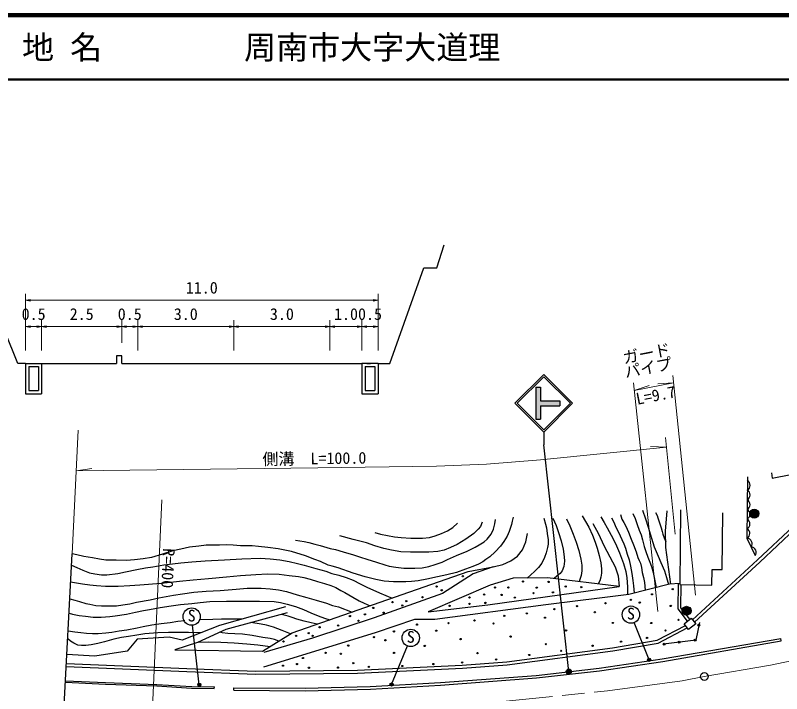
# Model space of a CAD drawing. Units: millimetres at full size, sheet at 1:1000, with parts at other scales. Extents: x 40000 to 680000, y 20000 to 380000.
# Drawn here: x 369325 to 488936, y 274078 to 380000 of the extents above; entities that cross this region are included whole.
import ezdxf
from ezdxf.enums import TextEntityAlignment as Align

# ---------------------------------------------------------------- set-up
doc = ezdxf.new("R2010")
doc.units = ezdxf.units.MM
doc.header["$LTSCALE"] = 1000
doc.linetypes.add('CHAIN', pattern=[18.5, 12, -1.5, 3.5, -1.5])
for name, color, linetype, lineweight in [('M-BGD', 7, 'Continuous', 25), ('M-BGD-EXST', 7, 'Continuous', 25), ('M-BMK', 2, 'CHAIN', 13), ('M-BMK-OTRS', 5, 'Continuous', 25), ('M-BMK-SRVR', 3, 'Continuous', 25), ('M-STR-HTXT', 7, 'Continuous', 13), ('M-STR-STRC', 7, 'Continuous', 25), ('M-TTL', 2, 'Continuous', 140), ('M-TTL-LINE', 7, 'Continuous', 50)]:
    doc.layers.add(name, color=color, linetype=linetype, lineweight=lineweight)
doc.layers.add('M-TTL-TXT', color=7, linetype='Continuous')
doc.styles.add('ＭＳ ゴシック', font='')
doc.styles.get('ＭＳ ゴシック').set_extended_font_data('MS Gothic')

# ---------------------------------------------------------------- blocks, each defined once
blk = doc.blocks.new('open_arrow')
at = {"color": 0, "linetype": 'Continuous', "lineweight": -2}
blk.add_lwpolyline([(7.5, 1.25), (0, 0), (7.5, -1.25)], dxfattribs=at)

msp = doc.modelspace()

# ---------------------------------------------------------------- hatches: boundary and pattern name
at = {"layer": 'M-BGD'}
for points in [[(485353, 302199, -1), (483953, 302199, -1)], [(474789, 287019, -1), (473389, 287019, -1)]]:
    msp.add_hatch(color=256, dxfattribs=at).paths.add_polyline_path(points)
at = {"layer": 'M-BGD-EXST'}
for points in [[(468471, 279488, -0.41421), (468371, 279149, -0.41421), (468032, 279249, -1)], [(398259, 275590, -0.41421), (398159, 275250, -0.41421), (397820, 275350, -1)], [(428269, 275631, -0.41421), (428169, 275292, -0.41421), (427830, 275392, -1)]]:
    msp.add_hatch(color=256, dxfattribs=at).paths.add_polyline_path(points)
at = {"layer": 'M-STR-STRC'}
for points in [[(450552, 321922), (451302, 321922), (451302, 319797), (454302, 319797), (454302, 319047), (451302, 319047), (451302, 316922), (450552, 316922)], [(455383, 277302, -1), (456058, 277732, -0.41421), (455935, 277180, -0.41421)]]:
    msp.add_hatch(color=256, dxfattribs=at).paths.add_polyline_path(points)

# ---------------------------------------------------------------- linework, layer by layer
at = {"layer": 'M-BGD'}
for p, q in [((385932, 325645), (385932, 326848)), ((370932, 325645), (369712, 325645)), ((370932, 325645), (370932, 320912)), ((373432, 325645), (373432, 320912)), ((423432, 325645), (423432, 320912)), ((425932, 325645), (423432, 325645)), ((424169, 325645), (424737, 325645)), ((425932, 325645), (425932, 320912)), ((425932, 325645), (427782, 325645)), ((371432, 325145), (372932, 325145)), ((371432, 325145), (371432, 321412)), ((372932, 325145), (372932, 321412)), ((423932, 325145), (425432, 325145)), ((423932, 325145), (423932, 321412)), ((425432, 325145), (425432, 321412)), ((370932, 320912), (373432, 320912)), ((371432, 321412), (372932, 321412)), ((423432, 320912), (425932, 320912)), ((423932, 321412), (425432, 321412)), ((488870, 282308), (488801, 282708)), ((400384, 274880), (400389, 275123)), ((403429, 274608), (403432, 275013))]:
    msp.add_line(p, q, dxfattribs=at)
for points in [[(427782, 325645), (433075, 340585), (435128, 340571), (436257, 344170)], [(369712, 325645), (365721, 335479), (358398, 335452)], [(385932, 326848), (385093, 326848), (385093, 325645)], [(370932, 325645), (373432, 325645), (385093, 325645)], [(385932, 325645), (388432, 325645), (403432, 325645), (418432, 325645), (423432, 325645)], [(487332, 308549), (487449, 307707), (496722, 309551), (496791, 308983), (499455, 309521), (499347, 310246), (503126, 311059), (502930, 312263)], [(506014, 307544), (502168, 306473), (497904, 304473), (493487, 302046), (490744, 300189), (485177, 294951), (475005, 285628)], [(483579, 307943), (483515, 298356), (484799, 295630)], [(506036, 307038), (502340, 306009), (498127, 304033), (493745, 301624), (491053, 299803), (485513, 294589), (475314, 285242)], [(467203, 302723), (467695, 301382), (468083, 300060), (468620, 298383), (469025, 297020), (469649, 295569), (470083, 294552), (470645, 293255), (470972, 292222), (471247, 291139)], [(471638, 291194), (470871, 296910), (470819, 299430), (471041, 302630)], [(473148, 302772), (473020, 291133), (478024, 291005), (478089, 293474), (479628, 293474), (479757, 302291)], [(447035, 301629), (446868, 301025), (446780, 300502), (446579, 299845), (446425, 299389), (446069, 298685), (445559, 297818), (445036, 297087), (444216, 296226), (443378, 295428), (442780, 295053), (442270, 294644), (441619, 294293), (440739, 293944), (439585, 293494), (438190, 293018), (436687, 292609), (435209, 292325), (433558, 291983), (432195, 291721), (431155, 291587), (430289, 291534), (428344, 291534), (426902, 291655), (425593, 291900), (423924, 292334), (422043, 292872), (419693, 293702), (418759, 293965), (418136, 294124), (416965, 294704), (416082, 295014), (414636, 295604), (412448, 296255), (410358, 296710), (408762, 296912), (407271, 297072), (406317, 297157), (404467, 297157), (403339, 297265), (402357, 297339), (401184, 297258), (399108, 297258), (397951, 297134), (396491, 296939), (395135, 296658), (393933, 296358), (392292, 295859), (390596, 295359), (389295, 295109), (387924, 294965), (386669, 294874), (385048, 294929), (383461, 294929), (382453, 295074), (381346, 295283), (380022, 295506), (378945, 295739), (378188, 295896)], [(451803, 301466), (452098, 300556), (452219, 299950), (452349, 299075), (452471, 298087), (452471, 297410), (452384, 296899), (452175, 296057), (451907, 295355), (451516, 294454), (450961, 293768), (450337, 293162), (449193, 292138)], [(453216, 301498), (453729, 300343), (454104, 299258), (454537, 297919), (454836, 296634), (454977, 295422), (455022, 294763), (454953, 293922), (454670, 293283), (454359, 292859), (453850, 292403), (453426, 292038)], [(457803, 301865), (458299, 300981), (458823, 300053), (459391, 298854), (459824, 297745), (460140, 296780), (460465, 295668), (460718, 294486), (460798, 293591), (460798, 292875), (460711, 292285), (460532, 291683), (460312, 291217)], [(460725, 301712), (461252, 300790), (461714, 299960), (462314, 298805), (463007, 297539), (463633, 296088), (464240, 294392), (464610, 293146), (464748, 292188), (464873, 290777), (464873, 289541)], [(462374, 301553), (462724, 300853), (463067, 300097), (463407, 299380), (464313, 297484), (464543, 296808), (464823, 295866), (465122, 294978), (465338, 293978), (465544, 292830), (465706, 291745), (465828, 290897), (465901, 289778)], [(463759, 302052), (464003, 301333), (464287, 300817), (464599, 300212), (465010, 299310), (465460, 298214), (465802, 297314), (466235, 296227), (466503, 295357), (466692, 294858), (466893, 294449), (467033, 293799), (467178, 292995), (467389, 292225), (467519, 291421), (467644, 290222)], [(465724, 302219), (466084, 301450), (466407, 300518), (466680, 299600), (466980, 298885), (467231, 298115), (467486, 297064), (467713, 296285), (468037, 295398), (468365, 294623), (468597, 293954), (468870, 292975), (469358, 290658)], [(469233, 302387), (469487, 301917), (469624, 301526), (469864, 300731), (470109, 299997), (470278, 299395), (470406, 298971), (470608, 298420), (470853, 297784)], [(413037, 298056), (414401, 297845), (415119, 297677), (416065, 297416), (416898, 297199), (418458, 296751), (419276, 296592), (420502, 296213), (422112, 295754), (423222, 295402), (424166, 295086), (425722, 294605), (427015, 294182), (427676, 294013), (428722, 293833), (429960, 293677), (431685, 293677), (432807, 293743), (433855, 293938), (434829, 294250), (435947, 294638), (436803, 295037), (438208, 295651), (439824, 296344), (441076, 296945), (441727, 297307), (442484, 297794), (442987, 298220), (443597, 298984), (443953, 299749), (444178, 300578), (444261, 301270)], [(442188, 300867), (441906, 300204), (441544, 299741), (440880, 299068), (439653, 298213), (438294, 297385), (437268, 296903), (436242, 296501), (435266, 296290), (433888, 296149), (431001, 296149), (429496, 296250), (428050, 296474), (426822, 296755), (425448, 297181), (424131, 297608), (423105, 297889), (422050, 298157), (419952, 298728)], [(425413, 299264), (426340, 299003), (427409, 298752), (428507, 298570), (429554, 298474), (431057, 298372), (432898, 298372), (433950, 298468), (434853, 298710), (435855, 299065), (436804, 299498), (437606, 300044), (438357, 300691)], [(455329, 301373), (455850, 300267), (456390, 298977), (456860, 297752), (457268, 296419), (457600, 295062), (457743, 294168), (457743, 293254), (457631, 292534), (457327, 291573)], [(459482, 300625), (460348, 299031), (461191, 297231), (462137, 295432), (462969, 293906), (463391, 292502), (463580, 290828)], [(443918, 293904), (445399, 294258), (446686, 294827), (447678, 295565), (448501, 296556), (448986, 297779), (449260, 299086)], [(378096, 294139), (378907, 293772), (379870, 293370), (380910, 292962), (381735, 292769), (382755, 292631), (383601, 292631), (385308, 292830), (386526, 293084), (388280, 293471), (389626, 293711), (390794, 293899), (392486, 294185), (393877, 294353), (395151, 294506), (396849, 294659), (398934, 294796), (401997, 294980), (404654, 295133), (407543, 295220), (409120, 295150), (410617, 294954), (412091, 294699), (413374, 294422), (414391, 294157), (416205, 293625), (417800, 293186), (418742, 292851), (419828, 292574), (420949, 292227), (422070, 291782), (423133, 291228), (424162, 290730), (426178, 289823), (428116, 289000)], [(411737, 286695), (402165, 284115), (397761, 282048), (394224, 280914), (407882, 280692), (412510, 283565), (439982, 293132), (443918, 293904), (440797, 292783), (436019, 289741), (425313, 285942), (415705, 282749), (408123, 280493)], [(377961, 291532), (379793, 291248), (380943, 291083), (382014, 290949), (383419, 290859), (385363, 290859), (387201, 290944), (388781, 291048), (392080, 291314), (394960, 291634), (397108, 291851), (399501, 292060), (402277, 292304), (404482, 292513), (406853, 292702), (408663, 292775), (410506, 292719), (412086, 292540), (413516, 292378), (414371, 292205), (415348, 291960), (416465, 291614), (417593, 291273), (418593, 290993), (419347, 290670), (420107, 290206), (420738, 289871), (422023, 289150), (423006, 288586), (423782, 288217), (424690, 287807)], [(473021, 291277), (471407, 291180), (465062, 289564), (452147, 287954), (434796, 285654), (431612, 285654), (425466, 283579), (408067, 278206)], [(474257, 285423), (472779, 287329), (472822, 291265)], [(474588, 285689), (473205, 287472), (473246, 291127)], [(377823, 288885), (378625, 288674), (379353, 288474), (380352, 288183), (380955, 288054), (381902, 287872), (382762, 287770), (383914, 287770), (385103, 287811), (386088, 287948), (387176, 288130), (388256, 288357), (390351, 288745), (391720, 289042), (394001, 289455), (395438, 289652), (397178, 289917), (399114, 290081), (401294, 290214), (403777, 290416), (405512, 290564), (407713, 290564), (409081, 290469), (410396, 290273), (411638, 290024), (413298, 289515), (414804, 289096), (416263, 288666), (417870, 288188), (418836, 287854), (419754, 287616), (421888, 286831)], [(377708, 286674), (378243, 286491), (379314, 286266), (380290, 286166), (381466, 286027), (382715, 286027), (384061, 286124), (384895, 286239), (386653, 286505), (388092, 286780), (389333, 287045), (390289, 287214), (391930, 287533), (393652, 287811), (395116, 287993), (396872, 288183), (398161, 288326), (399673, 288461), (402296, 288525), (407435, 288525), (409709, 288446), (410698, 288330), (411776, 288057), (413057, 287702), (414305, 287205), (415451, 286721), (416570, 286257), (417592, 285876), (418424, 285624)], [(411519, 287651), (401191, 284716), (395378, 282440), (393360, 282879), (388338, 282577), (386760, 280700), (381757, 279956), (377370, 280184)], [(416451, 284937), (415494, 285123), (414426, 285392), (413250, 285736), (412538, 285987), (411899, 286188), (410853, 286457)], [(377296, 278770), (396111, 278016), (406881, 277588), (422728, 277759), (439071, 278519), (446041, 279032), (462539, 281244), (469488, 282422), (473906, 284723)], [(377562, 283869), (378620, 283730), (379556, 283608), (380432, 283528), (381353, 283480), (382277, 283480), (383441, 283587), (384407, 283707), (385555, 283893), (386716, 284069), (388316, 284378), (389293, 284553), (390614, 284806), (392108, 285043), (393476, 285209), (394685, 285376), (395762, 285524)], [(404685, 285709), (401501, 285709), (400139, 285656), (398016, 285583)], [(412253, 283405), (410957, 283950), (409640, 284449), (408525, 284752), (407700, 284926), (406107, 285178)], [(476085, 285168), (475559, 282439), (470470, 281802)], [(377272, 278308), (396092, 277554), (406875, 277126), (422741, 277297), (439098, 278057), (446089, 278571), (462608, 280787), (469638, 281978), (474201, 284355)], [(398285, 283578), (396337, 283654), (393254, 283654), (391560, 283586), (389547, 283398), (388284, 283206), (386974, 283005), (385880, 282831), (384722, 282570), (383263, 282195), (382187, 281929), (381161, 281719), (380347, 281582), (379638, 281582), (379085, 281664), (378472, 281952), (377932, 282286), (377498, 282642)], [(410443, 282282), (409763, 282530), (409095, 282687), (407970, 282872), (406285, 283183), (404763, 283390), (403563, 283428), (402500, 283468), (401609, 283563), (401190, 283658)], [(403429, 274608), (414583, 274530), (424735, 274801), (435703, 275405), (450674, 276530), (460514, 277656), (470371, 279112), (488870, 282308)], [(403432, 275013), (414579, 274936), (424718, 275206), (435676, 275810), (450635, 276934), (460461, 278057), (470306, 279512), (488801, 282708)], [(397880, 282104), (399541, 282160), (401422, 282102), (403466, 282005), (405476, 281853), (407183, 281679), (409098, 281447)], [(377145, 275867), (383380, 275576), (391422, 275285), (396839, 274960), (400384, 274880)], [(377158, 276109), (383390, 275818), (391434, 275527), (396849, 275203), (400389, 275123)]]:
    msp.add_lwpolyline(points, dxfattribs=at)
for points in [[(463580, 290828), (452376, 292163), (447003, 292121), (443447, 291044), (433743, 286881), (443050, 287937)], [(473702, 284978), (474812, 285868), (475526, 284978), (474416, 284088)]]:
    msp.add_lwpolyline(points, close=True, dxfattribs=at)
for centre, radius in [((484653, 302199), 700), ((439178, 292410), 100), ((435074, 290813), 100), ((444181, 290653), 100), ((446284, 290653), 100), ((448562, 291597), 100), ((450704, 290634), 100), ((452560, 291521), 100), ((455223, 290808), 100), ((457654, 290712), 100), ((435883, 290221), 100), ((442500, 289552), 100), ((445222, 289496), 100), ((450202, 289766), 100), ((453235, 289902), 100), ((468698, 289590), 100), ((471926, 290403), 100), ((428193, 288382), 100), ((430337, 288522), 100), ((432878, 289134), 100), ((440219, 289109), 100), ((442693, 288241), 100), ((447288, 289072), 100), ((461440, 288201), 100), ((465399, 288722), 100), ((466788, 288298), 100), ((425187, 287464), 100), ((429714, 287839), 100), ((437113, 287799), 100), ((440219, 288088), 100), ((453466, 287276), 100), ((456982, 287739), 100), ((471617, 287779), 100), ((474089, 287019), 700), ((421542, 286192), 100), ((423894, 286466), 100), ((426809, 286723), 100), ((445644, 286234), 100), ((449159, 286620), 100), ((451996, 285945), 100), ((459780, 286794), 100), ((419716, 284702), 100), ((422894, 285467), 100), ((432021, 284867), 100), ((436939, 285093), 100), ((440995, 285516), 100), ((443955, 285036), 100), ((462578, 285117), 100), ((468587, 285112), 100), ((472832, 285613), 100), ((476008, 284768), 150), ((415128, 283527), 100), ((416815, 284447), 100), ((428417, 283800), 100), ((435019, 283914), 100), ((455283, 283956), 100), ((470806, 283936), 100), ((411185, 282245), 100), ((413157, 283094), 100), ((415726, 283116), 100), ((425320, 282897), 100), ((427087, 282423), 100), ((438823, 282598), 100), ((446632, 282998), 100), ((463872, 282200), 100), ((467931, 282780), 100), ((475432, 282423), 150), ((421286, 281581), 100), ((433227, 281528), 100), ((452133, 281808), 100), ((459434, 281564), 100), ((470611, 281819), 150), ((472951, 282112), 150), ((417752, 280462), 100), ((420127, 280310), 100), ((428440, 280446), 100), ((441459, 280424), 100), ((449534, 280118), 100), ((454517, 280771), 100), ((413288, 278697), 100), ((414218, 279646), 100), ((422065, 278849), 100), ((434569, 278698), 100), ((439072, 278963), 100), ((444381, 279425), 100), ((411103, 278450), 100), ((415149, 278128), 100), ((419690, 278147), 100), ((424497, 278260), 100), ((429732, 278396), 100)]:
    msp.add_circle(centre, radius, dxfattribs=at)
for centre, start, end in [((483170, 306596), 297.68902, 61.54405), ((483160, 305096), 297.68902, 61.54405), ((483150, 303596), 297.68902, 61.54405), ((483140, 302096), 297.68902, 61.54405), ((483130, 300596), 297.68902, 61.54405), ((483120, 299096), 297.68902, 61.54405), ((483478, 297496), 323.28655, 87.14158), ((484117, 296139), 323.28655, 87.14158)]:
    msp.add_arc(centre, 850, start, end, dxfattribs=at)
at = {"layer": 'M-BGD-EXST'}
for p, q in [((398040, 275470), (396997, 284767)), ((468251, 279369), (465912, 285168)), ((428049, 275512), (430530, 281540))]:
    msp.add_line(p, q, dxfattribs=at)
for centre, radius in [((396847, 286108), 1350), ((465407, 286420), 1350), ((431044, 282788), 1350), ((468251, 279369), 250), ((398040, 275470), 250), ((428049, 275512), 250)]:
    msp.add_circle(centre, radius, dxfattribs=at)
at = {"layer": 'M-BMK'}
msp.add_lwpolyline([(376970, 272498), (390719, 271931), (412215, 271292), (422017, 271492), (441253, 272427), (461730, 274498), (473410, 276108), (476849, 276760), (487177, 278526), (500383, 281301), (508545, 283368), (520652, 286508), (527521, 288100), (535347, 289652), (543137, 290812), (546968, 291288), (553451, 291989), (560773, 292406), (566475, 292563), (575178, 292332)], dxfattribs=at)
at = {"layer": 'M-BMK-OTRS'}
msp.add_line((375198, 238465), (378188, 295896), dxfattribs=at)
at = {"layer": 'M-BMK-SRVR'}
msp.add_circle((476849, 276760), 600, dxfattribs=at)
at = {"layer": 'M-STR-HTXT'}
for p, q in [((370932, 327645), (370932, 336502)), ((425932, 327645), (425932, 336502)), ((425932, 335502), (370932, 335502)), ((370932, 331385), (373432, 331385)), ((373432, 327645), (373432, 332385)), ((373432, 331385), (385932, 331385)), ((385932, 328848), (385932, 332385)), ((385932, 331385), (388432, 331385)), ((388432, 327645), (388432, 332385)), ((388432, 331385), (403432, 331385)), ((403432, 327645), (403432, 332385)), ((403432, 331385), (418432, 331385)), ((418432, 327645), (418432, 332385)), ((418432, 331385), (423432, 331385)), ((423432, 327645), (423432, 332385)), ((423432, 331385), (425932, 331385)), ((475510, 289444), (471925, 323754)), ((469611, 286930), (465788, 322611)), ((465915, 321425), (472045, 322608)), ((465915, 321425), (468237, 322221)), ((472045, 322608), (469593, 322483)), ((378188, 295896), (379133, 315205)), ((470786, 314094), (472337, 298997)), ((470941, 312593), (468487, 312687)), ((378822, 308853), (381247, 309237)), ((390719, 271931), (392182, 304349))]:
    msp.add_line(p, q, dxfattribs=at)
msp.add_lwpolyline([(470941, 312593), (451308, 310599), (442843, 309890), (435038, 309606), (416518, 309352), (378822, 308853)], dxfattribs=at)
at = {"layer": 'M-STR-STRC'}
for p, q in [((447303, 319422), (451803, 323922)), ((447657, 319422), (451803, 323569)), ((456303, 319422), (451803, 323922)), ((455950, 319422), (451803, 323569)), ((450552, 321922), (450552, 316922)), ((450552, 321922), (451302, 321922)), ((451302, 321922), (451302, 319797)), ((447303, 319422), (451803, 314922)), ((447657, 319422), (451803, 315275)), ((451302, 319797), (454302, 319797)), ((451803, 315275), (455950, 319422)), ((451803, 314922), (456303, 319422)), ((454302, 319797), (454302, 319047)), ((451302, 319047), (454302, 319047)), ((451302, 319047), (451302, 316922)), ((450552, 316922), (451302, 316922)), ((451803, 314922), (451803, 312922)), ((455721, 277517), (451803, 312922))]:
    msp.add_line(p, q, dxfattribs=at)
msp.add_circle((455721, 277517), 400, dxfattribs=at)
at = {"layer": 'M-TTL'}
msp.add_line((680000, 380000), (40000, 380000), dxfattribs=at)
at = {"layer": 'M-TTL-LINE'}
msp.add_line((40000, 370000), (680000, 370000), dxfattribs=at)

# ---------------------------------------------------------------- block references
at = {"layer": 'M-STR-HTXT', "xscale": 100, "yscale": 100}
for p in [(370932, 335502), (370932, 331385), (373432, 331385), (385932, 331385), (388432, 331385), (403432, 331385), (418432, 331385), (423432, 331385)]:
    msp.add_blockref('open_arrow', p, dxfattribs=at)
at = {"layer": 'M-STR-HTXT', "xscale": 100, "yscale": 100, "rotation": 180}
for p in [(425932, 335502), (373432, 331385), (385932, 331385), (388432, 331385), (403432, 331385), (418432, 331385), (423432, 331385), (425932, 331385)]:
    msp.add_blockref('open_arrow', p, dxfattribs=at)

# ---------------------------------------------------------------- texts
at = {"layer": 'M-BGD-EXST', "style": 'ＭＳ ゴシック'}
for p in [(396191, 284816), (464752, 285127), (430388, 281496)]:
    msp.add_text('S', height=1833, rotation=358.508, dxfattribs=at).set_placement(p, align=Align.BOTTOM_LEFT)
at = {"layer": 'M-STR-HTXT', "style": 'ＭＳ ゴシック'}
for s, p in [('11.0', (398432, 336002)), ('0.5', (372182, 331885)), ('2.5', (379682, 331885)), ('0.5', (387182, 331885)), ('3.0', (395932, 331885)), ('3.0', (410932, 331885)), ('1.0', (420932, 331885)), ('0.5', (424682, 331885))]:
    msp.add_text(s, height=1833, dxfattribs=at).set_placement(p, align=Align.BOTTOM_CENTER)
for s, rotation, p in [('ガード', 10.929, (464427, 325058)), ('パイプ', 10.929, (464699, 322828)), ('L=9.7', 10.929, (466494, 318641)), ('側溝\u3000L=100.0', 0.758, (407902, 309238)), ('R=400', 267.416, (391843, 296845))]:
    msp.add_text(s, height=1833, rotation=rotation, dxfattribs=at).set_placement(p, align=Align.BOTTOM_LEFT)
at = {"layer": 'M-TTL-TXT', "style": 'ＭＳ ゴシック'}
for s, p in [('地 名', (370380, 375000)), ('周南市大字大道理', (405024, 375000))]:
    msp.add_text(s, height=3666, dxfattribs=at).set_placement(p, align=Align.MIDDLE_LEFT)

doc.saveas('drawing.dxf')
